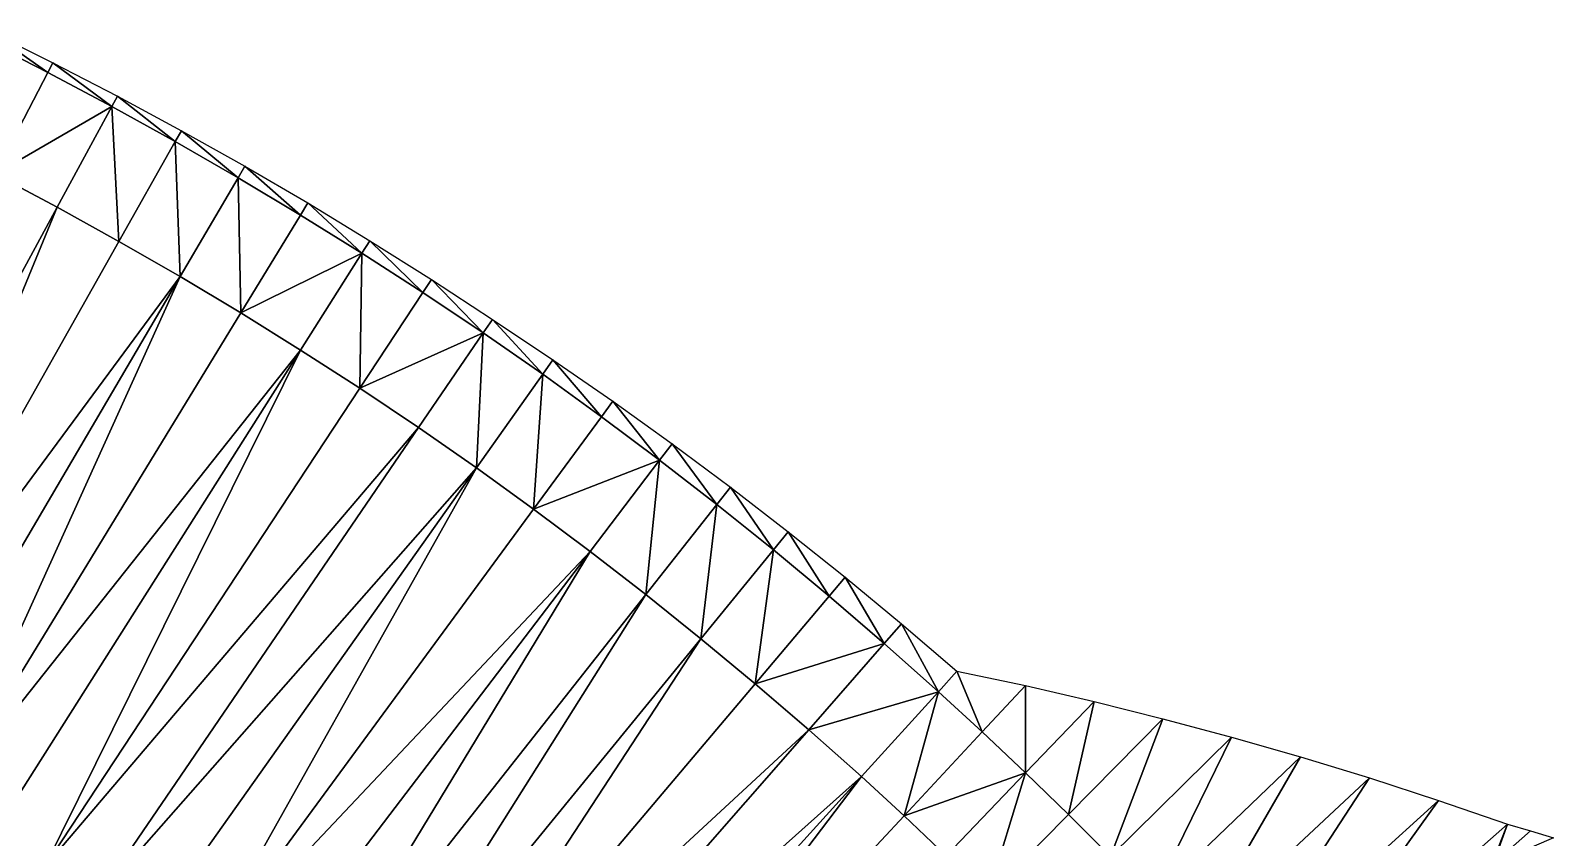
# Model space of a CAD drawing. Extents: x 2699 to 2890, y 1177 to 1225.
# Drawn here: x 2803.32 to 2819.51, y 1206.78 to 1215.36 of the extents above; entities that cross this region are included whole.
import ezdxf

# ---------------------------------------------------------------- set-up
doc = ezdxf.new("R2010")
doc.units = 0

msp = doc.modelspace()

# ---------------------------------------------------------------- linework, layer by layer
for points in [[(2803.501, 1214.912, 597.586), (2802.814, 1215.262, 597.58), (2802.863, 1215.36, 597.607)], [(2803.501, 1214.912, 597.586), (2802.938, 1213.831, 597.622), (2802.814, 1215.262, 597.58)], [(2803.555, 1215.016, 597.615), (2803.501, 1214.912, 597.586), (2802.863, 1215.36, 597.607)], [(2802.938, 1213.831, 597.622), (2803.501, 1214.912, 597.586), (2804.182, 1214.551, 597.592)], [(2803.501, 1214.912, 597.586), (2803.555, 1215.016, 597.615), (2804.182, 1214.551, 597.592)], [(2803.555, 1215.016, 597.615), (2804.241, 1214.661, 597.623), (2804.182, 1214.551, 597.592)], [(2804.856, 1214.178, 597.598), (2804.182, 1214.551, 597.592), (2804.241, 1214.661, 597.623)], [(2804.856, 1214.178, 597.598), (2804.241, 1214.661, 597.623), (2804.922, 1214.294, 597.631)], [(2802.938, 1213.831, 597.622), (2804.182, 1214.551, 597.592), (2803.601, 1213.479, 597.628)], [(2804.257, 1213.116, 597.634), (2803.601, 1213.479, 597.628), (2804.182, 1214.551, 597.592)], [(2804.257, 1213.116, 597.634), (2804.182, 1214.551, 597.592), (2804.856, 1214.178, 597.598)], [(2804.856, 1214.178, 597.598), (2804.922, 1214.294, 597.631), (2805.524, 1213.793, 597.604)], [(2804.922, 1214.294, 597.631), (2805.596, 1213.915, 597.639), (2805.524, 1213.793, 597.604)], [(2804.257, 1213.116, 597.634), (2804.856, 1214.178, 597.598), (2804.907, 1212.742, 597.64)], [(2804.856, 1214.178, 597.598), (2805.524, 1213.793, 597.604), (2804.907, 1212.742, 597.64)], [(2802.938, 1213.831, 597.622), (2803.601, 1213.479, 597.628), (2800.696, 1208.119, 597.445)], [(2805.551, 1212.357, 597.646), (2804.907, 1212.742, 597.64), (2805.524, 1213.793, 597.604)], [(2806.186, 1213.397, 597.61), (2805.524, 1213.793, 597.604), (2805.596, 1213.915, 597.639)], [(2806.186, 1213.397, 597.61), (2805.551, 1212.357, 597.646), (2805.524, 1213.793, 597.604)], [(2806.264, 1213.525, 597.647), (2806.186, 1213.397, 597.61), (2805.596, 1213.915, 597.639)], [(2801.261, 1207.807, 597.451), (2800.696, 1208.119, 597.445), (2803.601, 1213.479, 597.628)], [(2801.261, 1207.807, 597.451), (2803.601, 1213.479, 597.628), (2804.257, 1213.116, 597.634)], [(2806.186, 1213.397, 597.61), (2806.264, 1213.525, 597.647), (2806.84, 1212.99, 597.616)], [(2806.264, 1213.525, 597.647), (2806.925, 1213.123, 597.655), (2806.84, 1212.99, 597.616)], [(2805.551, 1212.357, 597.646), (2806.186, 1213.397, 597.61), (2806.84, 1212.99, 597.616)], [(2801.261, 1207.807, 597.451), (2804.257, 1213.116, 597.634), (2804.907, 1212.742, 597.64)], [(2805.551, 1212.357, 597.646), (2806.84, 1212.99, 597.616), (2806.188, 1211.961, 597.652)], [(2806.817, 1211.554, 597.658), (2806.188, 1211.961, 597.652), (2806.84, 1212.99, 597.616)], [(2806.817, 1211.554, 597.658), (2806.84, 1212.99, 597.616), (2807.488, 1212.572, 597.622)], [(2807.488, 1212.572, 597.622), (2806.84, 1212.99, 597.616), (2806.925, 1213.123, 597.655)], [(2807.488, 1212.572, 597.622), (2806.925, 1213.123, 597.655), (2807.579, 1212.71, 597.663)], [(2801.261, 1207.807, 597.451), (2804.907, 1212.742, 597.64), (2801.821, 1207.485, 597.457)], [(2802.375, 1207.153, 597.464), (2801.821, 1207.485, 597.457), (2804.907, 1212.742, 597.64)], [(2802.375, 1207.153, 597.464), (2804.907, 1212.742, 597.64), (2805.551, 1212.357, 597.646)], [(2807.488, 1212.572, 597.622), (2807.579, 1212.71, 597.663), (2808.128, 1212.143, 597.628)], [(2807.579, 1212.71, 597.663), (2808.226, 1212.286, 597.671), (2808.128, 1212.143, 597.628)], [(2806.817, 1211.554, 597.658), (2807.488, 1212.572, 597.622), (2808.128, 1212.143, 597.628)], [(2802.375, 1207.153, 597.464), (2805.551, 1212.357, 597.646), (2806.188, 1211.961, 597.652)], [(2808.761, 1211.703, 597.634), (2808.128, 1212.143, 597.628), (2808.226, 1212.286, 597.671)], [(2808.87, 1211.857, 597.681), (2808.761, 1211.703, 597.634), (2808.226, 1212.286, 597.671)], [(2806.817, 1211.554, 597.658), (2808.128, 1212.143, 597.628), (2807.44, 1211.136, 597.664)], [(2808.056, 1210.708, 597.671), (2807.44, 1211.136, 597.664), (2808.128, 1212.143, 597.628)], [(2808.761, 1211.703, 597.634), (2808.056, 1210.708, 597.671), (2808.128, 1212.143, 597.628)], [(2802.375, 1207.153, 597.464), (2806.188, 1211.961, 597.652), (2802.924, 1206.812, 597.47)], [(2803.466, 1206.461, 597.476), (2802.924, 1206.812, 597.47), (2806.188, 1211.961, 597.652)], [(2803.466, 1206.461, 597.476), (2806.188, 1211.961, 597.652), (2806.817, 1211.554, 597.658)], [(2808.761, 1211.703, 597.634), (2808.87, 1211.857, 597.681), (2809.386, 1211.252, 597.64)], [(2808.87, 1211.857, 597.681), (2809.507, 1211.416, 597.691), (2809.386, 1211.252, 597.64)], [(2808.056, 1210.708, 597.671), (2808.761, 1211.703, 597.634), (2808.664, 1210.269, 597.677)], [(2808.761, 1211.703, 597.634), (2809.386, 1211.252, 597.64), (2808.664, 1210.269, 597.677)], [(2803.466, 1206.461, 597.476), (2806.817, 1211.554, 597.658), (2807.44, 1211.136, 597.664)], [(2810.003, 1210.79, 597.646), (2809.386, 1211.252, 597.64), (2809.507, 1211.416, 597.691)], [(2810.003, 1210.79, 597.646), (2809.507, 1211.416, 597.691), (2810.136, 1210.965, 597.701)], [(2808.664, 1210.269, 597.677), (2809.386, 1211.252, 597.64), (2810.003, 1210.79, 597.646)], [(2803.466, 1206.461, 597.476), (2807.44, 1211.136, 597.664), (2804.003, 1206.102, 597.482)], [(2808.056, 1210.708, 597.671), (2804.003, 1206.102, 597.482), (2807.44, 1211.136, 597.664)], [(2810.003, 1210.79, 597.646), (2810.136, 1210.965, 597.701), (2810.613, 1210.318, 597.652)], [(2810.136, 1210.965, 597.701), (2810.758, 1210.502, 597.711), (2810.613, 1210.318, 597.652)], [(2804.533, 1205.733, 597.488), (2804.003, 1206.102, 597.482), (2808.056, 1210.708, 597.671)], [(2804.533, 1205.733, 597.488), (2808.056, 1210.708, 597.671), (2805.057, 1205.355, 597.494)], [(2808.056, 1210.708, 597.671), (2808.664, 1210.269, 597.677), (2805.057, 1205.355, 597.494)], [(2809.265, 1209.82, 597.683), (2808.664, 1210.269, 597.677), (2810.003, 1210.79, 597.646)], [(2809.265, 1209.82, 597.683), (2810.003, 1210.79, 597.646), (2809.858, 1209.361, 597.689)], [(2810.003, 1210.79, 597.646), (2810.613, 1210.318, 597.652), (2809.858, 1209.361, 597.689)], [(2811.214, 1209.836, 597.658), (2810.613, 1210.318, 597.652), (2810.758, 1210.502, 597.711)], [(2811.372, 1210.029, 597.72), (2811.214, 1209.836, 597.658), (2810.758, 1210.502, 597.711)], [(2805.057, 1205.355, 597.494), (2808.664, 1210.269, 597.677), (2809.265, 1209.82, 597.683)], [(2810.443, 1208.891, 597.695), (2809.858, 1209.361, 597.689), (2810.613, 1210.318, 597.652)], [(2811.214, 1209.836, 597.658), (2810.443, 1208.891, 597.695), (2810.613, 1210.318, 597.652)], [(2811.214, 1209.836, 597.658), (2811.372, 1210.029, 597.72), (2811.807, 1209.343, 597.664)], [(2811.372, 1210.029, 597.72), (2811.978, 1209.545, 597.73), (2811.807, 1209.343, 597.664)], [(2805.574, 1204.969, 597.5), (2805.057, 1205.355, 597.494), (2809.265, 1209.82, 597.683)], [(2805.574, 1204.969, 597.5), (2809.265, 1209.82, 597.683), (2806.084, 1204.573, 597.506)], [(2809.265, 1209.82, 597.683), (2809.858, 1209.361, 597.689), (2806.084, 1204.573, 597.506)], [(2810.443, 1208.891, 597.695), (2811.214, 1209.836, 597.658), (2811.02, 1208.412, 597.701)], [(2811.214, 1209.836, 597.658), (2811.807, 1209.343, 597.664), (2811.02, 1208.412, 597.701)], [(2812.392, 1208.841, 597.67), (2811.807, 1209.343, 597.664), (2811.978, 1209.545, 597.73)], [(2812.392, 1208.841, 597.67), (2811.978, 1209.545, 597.73), (2812.575, 1209.051, 597.74)], [(2806.588, 1204.169, 597.512), (2806.084, 1204.573, 597.506), (2809.858, 1209.361, 597.689)], [(2810.443, 1208.891, 597.695), (2806.588, 1204.169, 597.512), (2809.858, 1209.361, 597.689)], [(2811.02, 1208.412, 597.701), (2811.807, 1209.343, 597.664), (2812.392, 1208.841, 597.67)], [(2812.392, 1208.841, 597.67), (2812.575, 1209.051, 597.74), (2812.967, 1208.328, 597.676)], [(2812.575, 1209.051, 597.74), (2813.165, 1208.546, 597.75), (2812.967, 1208.328, 597.676)], [(2806.588, 1204.169, 597.512), (2810.443, 1208.891, 597.695), (2807.085, 1203.756, 597.518)], [(2810.443, 1208.891, 597.695), (2811.02, 1208.412, 597.701), (2807.085, 1203.756, 597.518)], [(2811.589, 1207.923, 597.707), (2811.02, 1208.412, 597.701), (2812.392, 1208.841, 597.67)], [(2811.589, 1207.923, 597.707), (2812.392, 1208.841, 597.67), (2812.967, 1208.328, 597.676)], [(2813.434, 1207.9, 597.681), (2812.967, 1208.328, 597.676), (2813.165, 1208.546, 597.75)], [(2813.892, 1208.392, 597.849), (2813.434, 1207.9, 597.681), (2813.165, 1208.546, 597.75)], [(2807.085, 1203.756, 597.518), (2811.02, 1208.412, 597.701), (2811.589, 1207.923, 597.707)], [(2811.589, 1207.923, 597.707), (2812.967, 1208.328, 597.676), (2812.149, 1207.425, 597.713)], [(2812.603, 1207.008, 597.718), (2812.149, 1207.425, 597.713), (2812.967, 1208.328, 597.676)], [(2813.434, 1207.9, 597.681), (2812.603, 1207.008, 597.718), (2812.967, 1208.328, 597.676)], [(2813.434, 1207.9, 597.681), (2813.892, 1208.392, 597.849), (2813.895, 1207.465, 597.686)], [(2813.892, 1208.392, 597.849), (2814.622, 1208.224, 597.949), (2813.895, 1207.465, 597.686)], [(2814.349, 1207.023, 597.691), (2813.895, 1207.465, 597.686), (2814.622, 1208.224, 597.949)], [(2814.349, 1207.023, 597.691), (2814.622, 1208.224, 597.949), (2815.352, 1208.041, 598.049)], [(2814.349, 1207.023, 597.691), (2815.352, 1208.041, 598.049), (2814.797, 1206.575, 597.696)], [(2815.352, 1208.041, 598.049), (2816.084, 1207.845, 598.148), (2814.797, 1206.575, 597.696)], [(2807.575, 1203.335, 597.524), (2807.085, 1203.756, 597.518), (2811.589, 1207.923, 597.707)], [(2807.575, 1203.335, 597.524), (2811.589, 1207.923, 597.707), (2812.149, 1207.425, 597.713)], [(2812.603, 1207.008, 597.718), (2813.434, 1207.9, 597.681), (2813.895, 1207.465, 597.686)], [(2815.239, 1206.121, 597.701), (2814.797, 1206.575, 597.696), (2816.084, 1207.845, 598.148)], [(2815.239, 1206.121, 597.701), (2816.084, 1207.845, 598.148), (2816.817, 1207.635, 598.248)], [(2815.675, 1205.661, 597.706), (2815.239, 1206.121, 597.701), (2816.817, 1207.635, 598.248)], [(2816.817, 1207.635, 598.248), (2817.55, 1207.411, 598.347), (2815.675, 1205.661, 597.706)], [(2812.603, 1207.008, 597.718), (2813.895, 1207.465, 597.686), (2813.051, 1206.584, 597.723)], [(2813.493, 1206.155, 597.728), (2813.051, 1206.584, 597.723), (2813.895, 1207.465, 597.686)], [(2813.493, 1206.155, 597.728), (2813.895, 1207.465, 597.686), (2814.349, 1207.023, 597.691)], [(2807.575, 1203.335, 597.524), (2812.149, 1207.425, 597.713), (2808.057, 1202.906, 597.53)], [(2808.448, 1202.547, 597.535), (2808.057, 1202.906, 597.53), (2812.149, 1207.425, 597.713)], [(2812.603, 1207.008, 597.718), (2808.448, 1202.547, 597.535), (2812.149, 1207.425, 597.713)], [(2816.104, 1205.194, 597.711), (2815.675, 1205.661, 597.706), (2817.55, 1207.411, 598.347)], [(2816.104, 1205.194, 597.711), (2817.55, 1207.411, 598.347), (2818.284, 1207.172, 598.447)], [(2818.284, 1207.172, 598.447), (2816.526, 1204.722, 597.716), (2816.104, 1205.194, 597.711)], [(2818.284, 1207.172, 598.447), (2819.018, 1206.919, 598.547), (2816.526, 1204.722, 597.716)], [(2808.448, 1202.547, 597.535), (2812.603, 1207.008, 597.718), (2813.051, 1206.584, 597.723)], [(2813.493, 1206.155, 597.728), (2814.349, 1207.023, 597.691), (2814.797, 1206.575, 597.696)], [(2802.271, 1205.782, 597.433), (2802.924, 1206.812, 597.47), (2803.466, 1206.461, 597.476)], [(2818.847, 1206.484, 598.443), (2816.526, 1204.722, 597.716), (2819.018, 1206.919, 598.547)], [(2818.847, 1206.484, 598.443), (2819.018, 1206.919, 598.547), (2818.863, 1206.498, 598.448)], [(2818.863, 1206.498, 598.448), (2819.018, 1206.919, 598.547), (2819.262, 1206.847, 598.58)], [(2818.863, 1206.498, 598.448), (2819.262, 1206.847, 598.58), (2819.506, 1206.773, 598.614)]]:
    msp.add_3dface(points)

doc.saveas('drawing.dxf')
